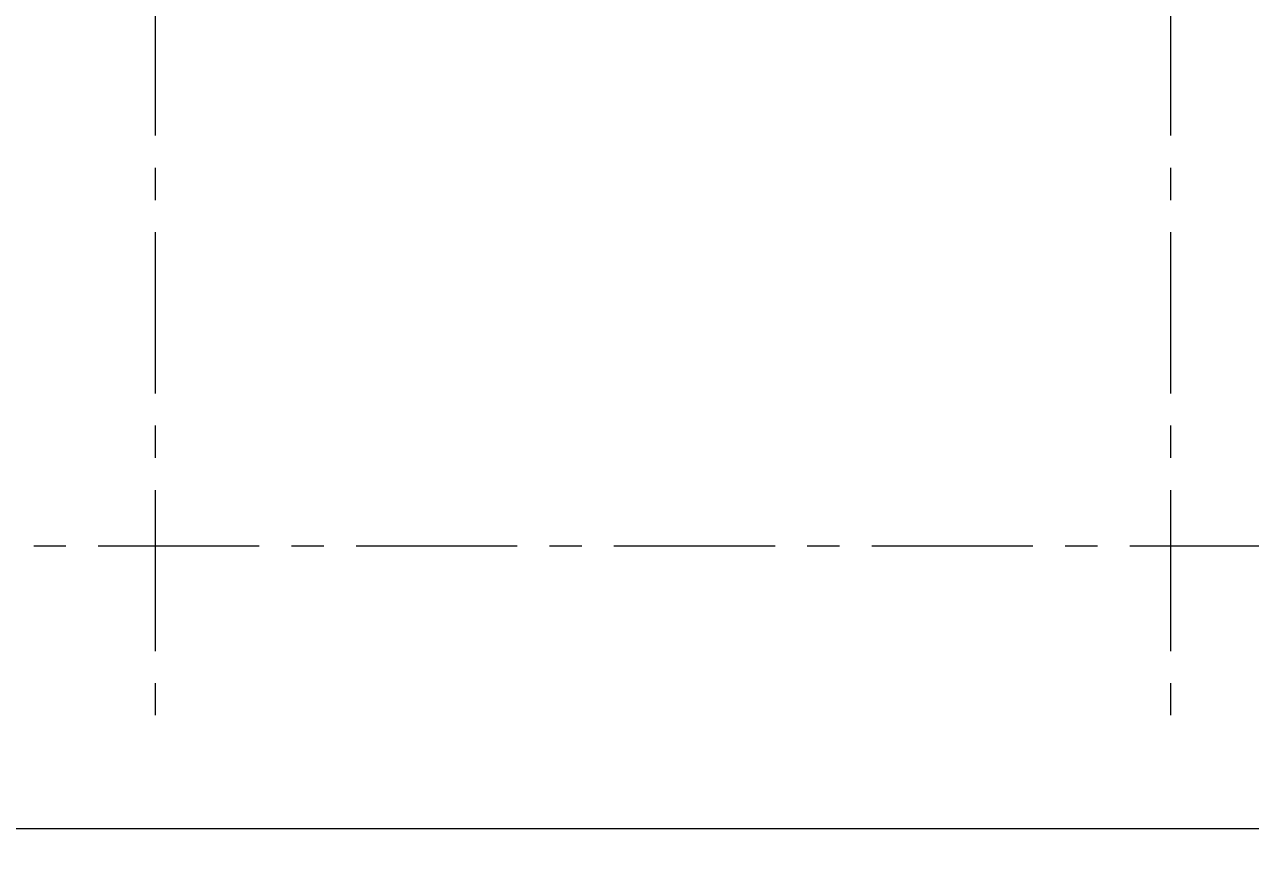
# Model space of a CAD drawing. Header units: millimetres. Extents: x 3220 to 226993, y 817 to 176024.
# Drawn here: x 46414 to 50037, y 142862 to 145334 of the extents above; entities that cross this region are included whole.
import ezdxf

# ---------------------------------------------------------------- set-up
doc = ezdxf.new("R2010")
doc.units = ezdxf.units.MM
doc.linetypes.add('AXES', pattern=[50.8, 31.75, -6.35, 6.35, -6.35])
doc.layers.add('Axe', color=1, linetype='AXES', lineweight=9)
doc.styles.add('ARIAL_BOLD', font='arial.ttf')
doc.dimstyles.new('ECHE 75', dxfattribs={"dimscale": 75, "dimtxt": 2.5, "dimasz": 1.5, "dimexe": 1.25, "dimexo": 0.625, "dimgap": 1, "dimtad": 1, "dimdec": 0, "dimtxsty": 'ARIAL_BOLD', "dimcen": 2.5, "dimclrd": 4, "dimclre": 4, "dimclrt": 6, "dimadec": 0, "dimazin": 0, "dimtfac": 1, "dimtdec": 0, "dimtmove": 0, "dimatfit": 3, "dimfxl": 1, "dimlwd": 13, "dimlwe": 13, "dimarcsym": 0})

# ---------------------------------------------------------------- blocks, each defined once
blk = doc.blocks.new('Level 0m')
at = {"layer": 'Axe', "ltscale": 15}
for p, q in [((6000, -24500), (6000, -30500)), ((9000, -24500), (9000, -30500)), ((18500, -30000), (-12500, -30000))]:
    blk.add_line(p, q, dxfattribs=at)
blk = doc.blocks.new('*D664')
at = {"color": 4, "lineweight": 13, "transparency": 16777216}
for p, q in [((28800, 143244.9), (28800, 142862.5)), ((58800, 143244.9), (58800, 142862.5)), ((58687.5, 142956.2), (28912.5, 142956.2))]:
    blk.add_line(p, q, dxfattribs=at)
at = {"color": 4, "transparency": 16777216}
for points in [[(28912.5, 142975), (28912.5, 142937.5), (28800, 142956.2)], [(58687.5, 142975), (58687.5, 142937.5), (58800, 142956.2)]]:
    blk.add_solid(points, dxfattribs=at)
at = {"layer": 'Defpoints', "color": 0, "transparency": 16777216}
for p in [(28800, 143291.8), (58800, 143291.8), (28800, 142956.2)]:
    blk.add_point(p, dxfattribs=at)
at = {"color": 6, "transparency": 16777216, "insert": (43800, 143127), "char_height": 187.5, "attachment_point": 5, "style": 'ARIAL_BOLD'}
blk.add_mtext('30000', dxfattribs=at)

msp = doc.modelspace()

# ---------------------------------------------------------------- block references
at = {"color": 2}
msp.add_blockref('Level 0m', (40800, 173791.8), dxfattribs=at)

# ---------------------------------------------------------------- dimensions: what is measured, and where the dimension line sits
dim = msp.add_linear_dim(base=(28800, 142956.2), p1=(58800, 143291.8), p2=(28800, 143291.8), text='30000', dimstyle='ECHE 75')
dim.commit()
dim.dimension.update_dxf_attribs({"geometry": '*D664', "text_midpoint": (43800, 143127)})

doc.saveas('drawing.dxf')
